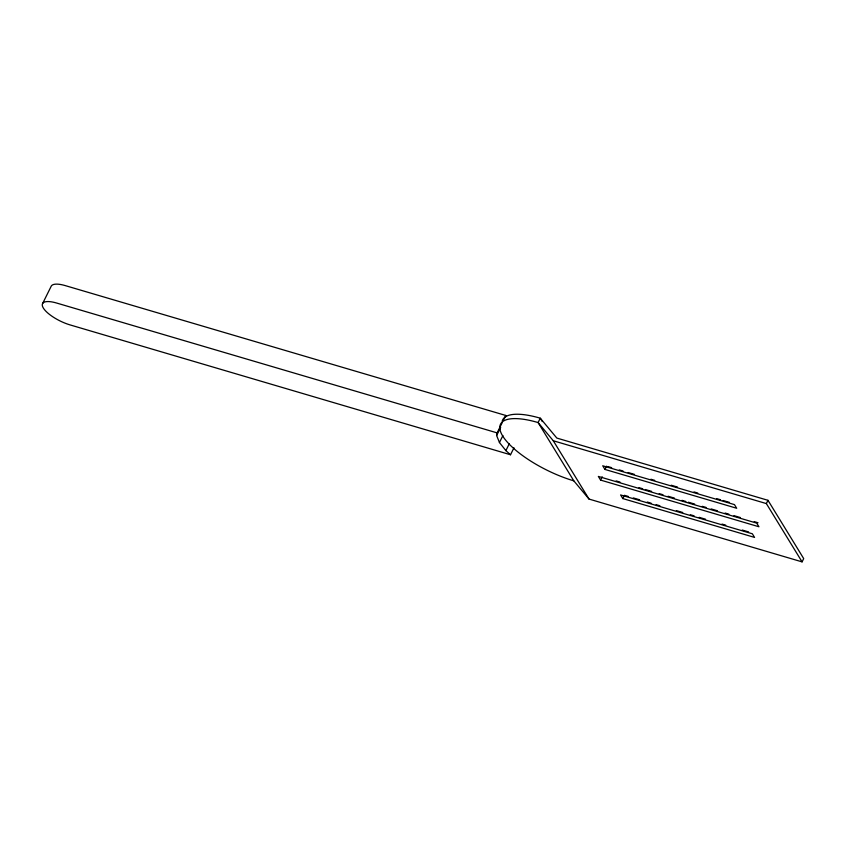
<?xml version="1.0" encoding="UTF-8"?>
<svg xmlns="http://www.w3.org/2000/svg" width="846" height="846" viewBox="0 0 846 846"><rect width="100%" height="100%" fill="white"/><g stroke="black" fill="none" stroke-linecap="round" stroke-linejoin="round"><path stroke-width="1.27" d="M513.987 447.777L510.519 454.757L505.887 450.611L499.447 442.532L496.634 435.521L497.131 432.888L502.313 422.44M505.453 417.215L505.781 415.46L65.279 285.61A23.212 7.709 26.4 0 0 51.331 285.969L42.681 303.397M503.476 420.113L505.781 415.46M496.634 435.521L500.673 427.389M499.447 442.532L502.905 435.563M505.887 450.611L509.345 443.642M604.964 469.435L602.733 465.786L734.465 504.618L736.697 508.266L604.964 469.435L606.593 466.167M600.586 480.084L598.355 476.435L756.705 523.124L758.936 526.762L600.586 480.084L602.204 476.816M622.825 498.58L620.594 494.942L752.327 533.773L754.558 537.411L622.825 498.58L624.454 495.312L628.25 496.433M767.978 500.314L803.7 558.603L802.082 561.871L766.36 503.582L767.978 500.314L556.837 438.069L540.256 418.188A61.885 20.558 26.4 0 0 502.196 421.139M542.318 421.562L540.256 418.188L538.098 422.556L553.295 440.766L766.36 503.582M497.131 432.888L56.629 303.037A23.212 7.709 26.4 0 0 43.358 308.081A23.212 7.709 26.4 0 0 70.028 324.896L510.519 454.757M607.862 466.537L611.658 467.658M619.261 469.9L623.058 471.021M628.123 472.512L634.458 474.384M650.923 479.238L654.719 480.359M671.185 485.213L677.519 487.074M693.984 491.928L697.781 493.049M716.784 498.654L720.581 499.775M723.119 500.515L729.453 502.387M616.142 480.919L619.938 482.04M638.942 487.645L642.749 488.766M645.276 489.517L651.61 491.378M659.214 493.62L663.01 494.741M668.086 496.232L674.421 498.104M682.013 500.346L685.82 501.467M688.348 502.207L694.682 504.079M702.286 506.32L706.093 507.441M711.158 508.932L717.493 510.804M725.085 513.046L728.892 514.167M733.958 515.658L740.292 517.519M754.23 521.633L758.027 522.754M633.316 497.924L639.65 499.796M647.253 502.038L651.05 503.159M656.115 504.65L659.912 505.771M676.377 510.624L682.711 512.486M690.315 514.728L694.111 515.849M699.177 517.34L705.511 519.211M721.976 524.065L725.783 525.186M742.249 530.04L748.573 531.912M573.821 480.845A61.885 20.558 26.4 0 1 502.693 435.997A61.885 20.558 26.4 0 1 538.098 422.556L573.821 480.845L589.017 499.066L802.082 561.871M553.295 440.766L589.017 499.066"/></g></svg>
